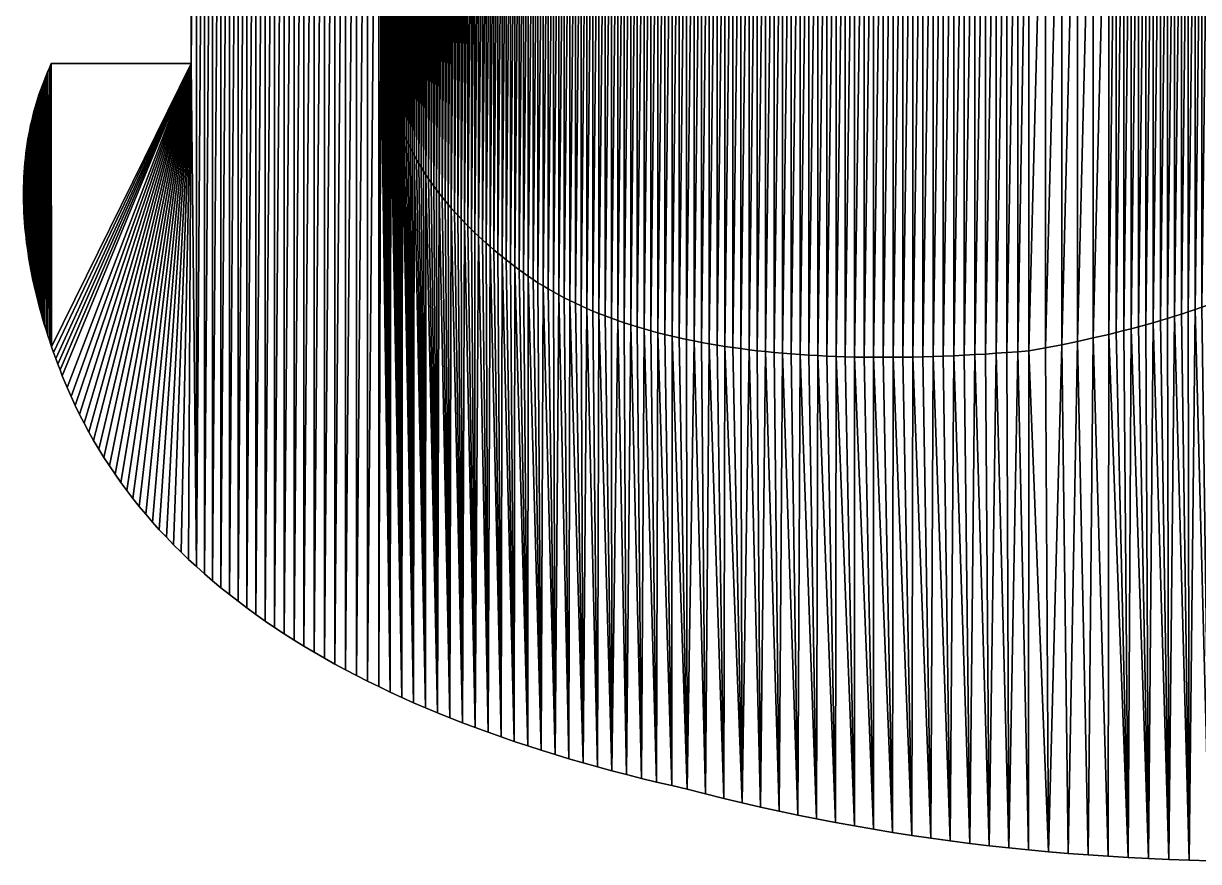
# Model space of a CAD drawing. Extents: x 10 to 917, y 10 to 841.
# Drawn here: x 9.7 to 108, y 10 to 80.1 of the extents above; entities that cross this region are included whole.
import ezdxf

# ---------------------------------------------------------------- set-up
doc = ezdxf.new("R2010")
doc.units = 0
doc.header["$MEASUREMENT"] = 0
doc.layers.get('0').update_dxf_attribs({"linetype": 'CONTINUOUS'})

msp = doc.modelspace()

# ---------------------------------------------------------------- linework, layer by layer
for p, q in [((23.729, 83.073), (23.729, 76.731)), ((39.577, 80.278), (39.574, 79.902)), ((39.574, 79.902), (39.577, 79.526)), ((39.577, 79.526), (39.585, 79.152)), ((39.585, 79.152), (39.6, 78.779)), ((39.6, 78.779), (39.62, 78.408)), ((39.62, 78.408), (39.647, 78.039)), ((39.647, 78.039), (39.679, 77.672)), ((39.679, 77.672), (39.716, 77.306)), ((12.025, 76.731), (11.864, 76.377)), ((23.729, 76.731), (12.025, 76.731)), ((39.716, 77.306), (39.76, 76.941)), ((39.76, 76.941), (39.81, 76.579)), ((11.56, 75.662), (11.416, 75.302)), ((11.709, 76.021), (11.56, 75.662)), ((11.864, 76.377), (11.709, 76.021)), ((39.81, 76.579), (39.865, 76.218)), ((39.865, 76.218), (39.926, 75.859)), ((39.926, 75.859), (39.993, 75.501)), ((11.279, 74.939), (11.147, 74.574)), ((11.416, 75.302), (11.279, 74.939)), ((39.993, 75.501), (40.066, 75.145)), ((40.066, 75.145), (40.145, 74.791)), ((40.145, 74.791), (40.229, 74.439)), ((10.9, 73.837), (10.785, 73.465)), ((11.02, 74.207), (10.9, 73.837)), ((11.147, 74.574), (11.02, 74.207)), ((40.229, 74.439), (40.319, 74.088)), ((40.319, 74.088), (40.416, 73.739)), ((40.416, 73.739), (40.517, 73.392)), ((10.573, 72.716), (10.476, 72.337)), ((10.676, 73.092), (10.573, 72.716)), ((10.785, 73.465), (10.676, 73.092)), ((40.517, 73.392), (40.625, 73.046)), ((40.625, 73.046), (40.739, 72.702)), ((10.384, 71.957), (10.298, 71.574)), ((10.476, 72.337), (10.384, 71.957)), ((40.739, 72.702), (40.858, 72.359)), ((40.858, 72.359), (40.983, 72.019)), ((40.983, 72.019), (41.115, 71.68)), ((10.144, 70.802), (10.075, 70.413)), ((10.218, 71.189), (10.144, 70.802)), ((10.298, 71.574), (10.218, 71.189)), ((41.115, 71.68), (41.251, 71.342)), ((41.251, 71.342), (41.394, 71.007)), ((41.394, 71.007), (41.543, 70.673)), ((10.012, 70.022), (9.955, 69.628)), ((10.075, 70.413), (10.012, 70.022)), ((41.543, 70.673), (41.697, 70.341)), ((41.697, 70.341), (41.857, 70.01)), ((41.857, 70.01), (42.023, 69.681)), ((9.858, 68.834), (9.818, 68.434)), ((9.904, 69.232), (9.858, 68.834)), ((9.955, 69.628), (9.904, 69.232)), ((42.023, 69.681), (42.195, 69.354)), ((42.195, 69.354), (42.373, 69.028)), ((42.373, 69.028), (42.556, 68.704)), ((9.784, 68.032), (9.756, 67.627)), ((9.818, 68.434), (9.784, 68.032)), ((42.556, 68.704), (42.746, 68.382)), ((42.746, 68.382), (42.941, 68.062)), ((42.941, 68.062), (43.142, 67.743)), ((9.716, 66.811), (9.705, 66.4)), ((9.733, 67.22), (9.716, 66.811)), ((9.756, 67.627), (9.733, 67.22)), ((43.142, 67.743), (43.349, 67.426)), ((43.349, 67.426), (43.561, 67.11)), ((43.561, 67.11), (43.78, 66.797)), ((9.705, 66.4), (9.7, 65.987)), ((9.7, 65.987), (9.7, 65.571)), ((43.78, 66.797), (44.004, 66.484)), ((44.004, 66.484), (44.234, 66.174)), ((44.234, 66.174), (44.47, 65.865)), ((44.47, 65.865), (44.712, 65.558)), ((9.7, 65.571), (9.707, 65.153)), ((9.707, 65.153), (9.719, 64.733)), ((44.712, 65.558), (44.959, 65.253)), ((44.959, 65.253), (45.213, 64.949)), ((45.213, 64.949), (45.472, 64.647)), ((9.719, 64.733), (9.736, 64.311)), ((9.736, 64.311), (9.76, 63.887)), ((9.76, 63.887), (9.789, 63.46)), ((45.472, 64.647), (45.737, 64.347)), ((45.737, 64.347), (46.008, 64.048)), ((46.008, 64.048), (46.285, 63.751)), ((9.789, 63.46), (9.824, 63.031)), ((9.824, 63.031), (9.865, 62.6)), ((46.285, 63.751), (46.567, 63.456)), ((46.567, 63.456), (46.856, 63.162)), ((46.856, 63.162), (47.15, 62.87)), ((9.865, 62.6), (9.912, 62.167)), ((9.912, 62.167), (9.964, 61.732)), ((47.15, 62.87), (47.45, 62.58)), ((47.45, 62.58), (47.756, 62.292)), ((47.756, 62.292), (48.067, 62.005)), ((48.067, 62.005), (48.385, 61.72)), ((9.964, 61.732), (10.022, 61.294)), ((10.022, 61.294), (10.086, 60.855)), ((48.385, 61.72), (48.708, 61.436)), ((48.708, 61.436), (49.037, 61.154)), ((49.037, 61.154), (49.372, 60.874)), ((10.086, 60.855), (10.155, 60.413)), ((10.155, 60.413), (10.231, 59.969)), ((10.231, 59.969), (10.312, 59.522)), ((49.372, 60.874), (49.713, 60.596)), ((49.713, 60.596), (50.06, 60.319)), ((50.06, 60.319), (50.412, 60.044)), ((50.412, 60.044), (50.77, 59.77)), ((10.312, 59.522), (10.399, 59.074)), ((10.399, 59.074), (10.491, 58.623)), ((50.77, 59.77), (51.135, 59.499)), ((51.135, 59.499), (51.504, 59.229)), ((51.504, 59.229), (51.901, 58.949)), ((10.491, 58.623), (10.59, 58.17)), ((10.59, 58.17), (10.694, 57.715)), ((51.901, 58.949), (52.306, 58.676)), ((52.306, 58.676), (52.719, 58.408)), ((52.719, 58.408), (53.14, 58.145)), ((53.14, 58.145), (53.57, 57.889)), ((10.694, 57.715), (10.804, 57.258)), ((10.804, 57.258), (10.919, 56.798)), ((53.57, 57.889), (54.009, 57.637)), ((54.009, 57.637), (54.455, 57.392)), ((54.455, 57.392), (54.91, 57.152)), ((54.91, 57.152), (55.374, 56.918)), ((10.919, 56.798), (11.041, 56.336)), ((11.041, 56.336), (11.168, 55.873)), ((55.374, 56.918), (55.846, 56.689)), ((55.846, 56.689), (56.326, 56.466)), ((56.326, 56.466), (56.815, 56.249)), ((56.815, 56.249), (57.312, 56.038)), ((57.312, 56.038), (57.817, 55.832)), ((107.098, 55.971), (107.668, 56.162)), ((107.668, 56.162), (108.232, 56.356)), ((11.168, 55.873), (11.301, 55.406)), ((11.301, 55.406), (11.439, 54.938)), ((57.817, 55.832), (58.331, 55.631)), ((58.331, 55.631), (58.853, 55.436)), ((58.853, 55.436), (59.384, 55.247)), ((59.384, 55.247), (59.922, 55.064)), ((59.922, 55.064), (60.47, 54.886)), ((103.554, 54.894), (104.16, 55.066)), ((104.16, 55.066), (104.759, 55.24)), ((104.759, 55.24), (105.352, 55.418)), ((105.352, 55.418), (105.94, 55.599)), ((105.94, 55.599), (106.522, 55.784)), ((106.522, 55.784), (107.098, 55.971)), ((11.439, 54.938), (11.584, 54.468)), ((11.584, 54.468), (11.734, 53.995)), ((60.47, 54.886), (61.025, 54.714)), ((61.025, 54.714), (61.59, 54.547)), ((61.59, 54.547), (62.162, 54.386)), ((62.162, 54.386), (62.743, 54.231)), ((62.743, 54.231), (63.332, 54.081)), ((63.332, 54.081), (63.93, 53.937)), ((99.154, 53.787), (100.441, 54.087)), ((100.441, 54.087), (101.075, 54.242)), ((101.075, 54.242), (101.704, 54.4)), ((101.704, 54.4), (102.326, 54.562)), ((102.326, 54.562), (102.943, 54.726)), ((102.943, 54.726), (103.554, 54.894)), ((11.734, 53.995), (11.89, 53.52)), ((11.89, 53.52), (12.052, 53.043)), ((63.93, 53.937), (64.536, 53.799)), ((64.536, 53.799), (65.15, 53.666)), ((65.15, 53.666), (65.773, 53.539)), ((65.773, 53.539), (66.404, 53.418)), ((66.404, 53.418), (67.043, 53.302)), ((67.043, 53.302), (67.691, 53.192)), ((67.691, 53.192), (68.348, 53.087)), ((68.348, 53.087), (69.012, 52.988)), ((95.155, 52.965), (96.511, 53.226)), ((96.511, 53.226), (97.844, 53.5)), ((97.844, 53.5), (99.154, 53.787)), ((12.052, 53.043), (12.219, 52.564)), ((12.219, 52.564), (12.392, 52.082)), ((12.392, 52.082), (12.571, 51.599)), ((69.012, 52.988), (69.685, 52.895)), ((69.685, 52.895), (70.367, 52.807)), ((70.367, 52.807), (71.057, 52.725)), ((71.057, 52.725), (71.755, 52.649)), ((71.755, 52.649), (72.461, 52.578)), ((72.461, 52.578), (73.176, 52.513)), ((73.176, 52.513), (73.9, 52.453)), ((73.9, 52.453), (74.631, 52.399)), ((74.631, 52.399), (75.371, 52.351)), ((75.371, 52.351), (76.12, 52.309)), ((76.12, 52.309), (76.877, 52.272)), ((76.877, 52.272), (77.642, 52.24)), ((77.642, 52.24), (78.416, 52.215)), ((78.416, 52.215), (79.198, 52.195)), ((79.198, 52.195), (79.988, 52.18)), ((79.988, 52.18), (80.787, 52.172)), ((80.787, 52.172), (81.594, 52.169)), ((81.594, 52.169), (82.41, 52.171)), ((82.41, 52.171), (83.234, 52.179)), ((83.234, 52.179), (84.066, 52.193)), ((84.066, 52.193), (84.907, 52.212)), ((84.907, 52.212), (85.756, 52.237)), ((85.756, 52.237), (86.613, 52.268)), ((86.613, 52.268), (87.479, 52.305)), ((87.479, 52.305), (88.353, 52.346)), ((88.353, 52.346), (89.236, 52.394)), ((89.236, 52.394), (90.127, 52.447)), ((90.127, 52.447), (91.026, 52.506)), ((91.026, 52.506), (91.934, 52.571)), ((91.934, 52.571), (92.85, 52.641)), ((92.85, 52.641), (93.775, 52.717)), ((93.775, 52.717), (95.155, 52.965)), ((12.571, 51.599), (12.756, 51.113)), ((12.756, 51.113), (12.947, 50.625)), ((12.947, 50.625), (13.345, 49.642)), ((13.345, 49.642), (13.677, 48.883)), ((13.677, 48.883), (14.025, 48.132)), ((14.025, 48.132), (14.388, 47.388)), ((14.388, 47.388), (14.765, 46.651)), ((14.765, 46.651), (15.158, 45.922)), ((15.158, 45.922), (15.567, 45.201)), ((15.567, 45.201), (15.99, 44.486)), ((15.99, 44.486), (16.429, 43.78)), ((16.429, 43.78), (16.882, 43.08)), ((16.882, 43.08), (17.351, 42.388)), ((17.351, 42.388), (17.835, 41.704)), ((17.835, 41.704), (18.334, 41.027)), ((18.334, 41.027), (18.849, 40.357)), ((18.849, 40.357), (19.378, 39.695)), ((19.378, 39.695), (19.923, 39.04)), ((19.923, 39.04), (20.483, 38.393)), ((20.483, 38.393), (21.058, 37.753)), ((21.058, 37.753), (21.648, 37.121)), ((21.648, 37.121), (22.253, 36.495)), ((22.253, 36.495), (22.874, 35.878)), ((22.874, 35.878), (23.509, 35.268)), ((23.509, 35.268), (24.16, 34.665)), ((24.16, 34.665), (24.826, 34.07)), ((24.826, 34.07), (25.507, 33.482)), ((25.507, 33.482), (26.204, 32.901)), ((26.204, 32.901), (26.915, 32.328)), ((26.915, 32.328), (27.642, 31.763)), ((27.642, 31.763), (28.384, 31.205)), ((28.384, 31.205), (29.141, 30.654)), ((29.141, 30.654), (29.913, 30.111)), ((29.913, 30.111), (30.7, 29.575)), ((30.7, 29.575), (31.503, 29.046)), ((31.503, 29.046), (32.32, 28.525)), ((32.32, 28.525), (33.153, 28.012)), ((33.153, 28.012), (34.001, 27.506)), ((34.001, 27.506), (34.864, 27.007)), ((34.864, 27.007), (35.743, 26.516)), ((35.743, 26.516), (36.636, 26.032)), ((36.636, 26.032), (37.545, 25.556)), ((37.545, 25.556), (38.469, 25.087)), ((38.469, 25.087), (39.408, 24.625)), ((39.408, 24.625), (40.362, 24.171)), ((40.362, 24.171), (41.331, 23.724)), ((41.331, 23.724), (42.315, 23.285)), ((42.315, 23.285), (43.315, 22.853)), ((43.315, 22.853), (44.33, 22.429)), ((44.33, 22.429), (45.36, 22.012)), ((45.36, 22.012), (46.405, 21.603)), ((46.405, 21.603), (47.465, 21.201)), ((47.465, 21.201), (48.541, 20.806)), ((48.541, 20.806), (49.631, 20.419)), ((49.631, 20.419), (50.737, 20.039)), ((50.737, 20.039), (51.858, 19.667)), ((51.858, 19.667), (52.994, 19.302)), ((52.994, 19.302), (54.146, 18.944)), ((54.146, 18.944), (55.312, 18.594)), ((55.312, 18.594), (56.494, 18.252)), ((56.494, 18.252), (57.69, 17.916)), ((57.69, 17.916), (58.902, 17.589)), ((58.902, 17.589), (60.13, 17.268)), ((60.13, 17.268), (61.372, 16.956)), ((61.372, 16.956), (62.629, 16.65)), ((62.629, 16.65), (63.902, 16.352)), ((63.902, 16.352), (65.19, 16.061)), ((65.19, 16.061), (66.716, 15.665)), ((66.716, 15.665), (68.249, 15.281)), ((68.249, 15.281), (69.789, 14.911)), ((69.789, 14.911), (71.336, 14.554)), ((71.336, 14.554), (72.89, 14.211)), ((72.89, 14.211), (74.452, 13.882)), ((74.452, 13.882), (76.02, 13.565)), ((76.02, 13.565), (77.595, 13.262)), ((77.595, 13.262), (79.178, 12.973)), ((79.178, 12.973), (80.768, 12.697)), ((80.768, 12.697), (82.365, 12.434)), ((82.365, 12.434), (83.968, 12.185)), ((83.968, 12.185), (85.579, 11.95)), ((85.579, 11.95), (87.197, 11.728)), ((87.197, 11.728), (88.823, 11.519)), ((88.823, 11.519), (90.455, 11.323)), ((90.455, 11.323), (92.094, 11.142)), ((92.094, 11.142), (93.741, 10.973)), ((93.741, 10.973), (95.394, 10.818)), ((95.394, 10.818), (97.055, 10.677)), ((97.055, 10.677), (98.722, 10.549)), ((98.722, 10.549), (100.397, 10.434)), ((100.397, 10.434), (102.079, 10.333)), ((102.079, 10.333), (103.768, 10.245)), ((103.768, 10.245), (105.464, 10.171)), ((105.464, 10.171), (107.167, 10.11)), ((107.167, 10.11), (108.877, 10.062))]:
    msp.add_line(p, q)

# ---------------------------------------------------------------- meshes
mesh = msp.add_polyface()
corners = [(23.729, 83.073), (24.16, 125.14), (23.729, 76.731), (24.16, 34.665), (24.826, 125.735), (24.826, 34.07), (25.507, 126.323), (25.507, 33.482), (26.204, 126.903), (26.204, 32.901), (26.915, 127.476), (26.915, 32.328), (27.642, 128.042), (27.642, 31.763), (28.384, 128.6), (28.384, 31.205), (29.141, 129.151), (29.141, 30.654), (29.913, 129.694), (29.913, 30.111), (30.7, 130.23), (30.7, 29.575), (31.503, 130.758), (31.503, 29.046), (32.32, 131.279), (32.32, 28.525), (33.153, 131.793), (33.153, 28.012), (34.001, 132.299), (34.001, 27.506), (34.864, 132.797), (34.864, 27.007), (35.743, 133.289), (35.743, 26.516), (36.636, 133.772), (36.636, 26.032), (37.545, 134.249), (37.545, 25.556), (38.469, 134.718), (38.469, 25.087), (39.408, 135.179), (39.574, 79.902), (39.577, 80.278), (40.362, 135.633), (39.585, 80.653), (39.6, 81.025), (39.62, 81.396), (39.647, 81.765), (39.679, 82.133), (39.716, 82.499), (39.76, 82.863), (39.81, 83.226), (39.865, 83.586), (39.926, 83.946), (39.993, 84.303), (40.066, 84.659), (40.145, 85.013), (40.229, 85.366), (40.319, 85.716), (40.416, 86.065), (41.331, 136.08), (40.517, 86.413), (40.625, 86.759), (40.739, 87.103), (40.858, 87.445), (40.983, 87.786)]
mesh.append_faces([[corners[k] for k in face] for face in [(0, 1, 2), (41, 40, 42), (42, 43, 44), (44, 43, 45), (45, 43, 46), (46, 43, 47), (47, 43, 48), (48, 43, 49), (49, 43, 50), (50, 43, 51), (51, 43, 52), (52, 43, 53), (53, 43, 54), (54, 43, 55), (55, 43, 56), (56, 43, 57), (57, 43, 58), (58, 43, 59), (59, 60, 61), (61, 60, 62), (62, 60, 63), (63, 60, 64), (64, 60, 65)]], dxfattribs={"vtx0": -1, "vtx1": -1})
mesh.append_faces([[corners[k] for k in face] for face in [(3, 1, 4), (5, 4, 6), (7, 6, 8), (9, 8, 10), (11, 10, 12), (13, 12, 14), (15, 14, 16), (17, 16, 18), (19, 18, 20), (21, 20, 22), (23, 22, 24), (25, 24, 26), (27, 26, 28), (29, 28, 30), (31, 30, 32), (33, 32, 34), (35, 34, 36), (37, 36, 38), (39, 38, 40)]], dxfattribs={"vtx0": -1, "vtx2": -1})
mesh = msp.add_polyface()
corners = [(11.041, 56.336), (11.02, 74.207), (11.147, 74.574), (11.168, 55.873), (11.279, 74.939), (11.301, 55.406), (11.416, 75.302), (11.439, 54.938), (11.56, 75.662), (11.584, 54.468), (11.709, 76.021), (11.734, 53.995), (11.864, 76.377), (11.89, 53.52), (12.025, 76.731), (12.052, 53.043), (23.729, 76.731), (12.219, 52.564), (12.392, 52.082), (24.16, 34.665), (24.16, 125.14), (24.826, 125.735), (24.826, 34.07), (25.507, 126.323), (25.507, 33.482), (26.204, 126.903), (26.204, 32.901), (26.915, 127.476), (26.915, 32.328), (27.642, 128.042), (27.642, 31.763), (28.384, 128.6), (28.384, 31.205), (29.141, 129.151), (29.141, 30.654), (29.913, 129.694), (29.913, 30.111), (30.7, 130.23), (30.7, 29.575), (31.503, 130.758), (31.503, 29.046), (32.32, 131.279), (32.32, 28.525), (33.153, 131.793), (33.153, 28.012), (34.001, 132.299), (34.001, 27.506), (34.864, 132.797), (34.864, 27.007), (35.743, 133.289), (35.743, 26.516), (36.636, 133.772), (36.636, 26.032), (37.545, 134.249), (37.545, 25.556), (38.469, 134.718), (38.469, 25.087), (39.408, 135.179), (39.408, 24.625), (39.574, 79.902), (39.577, 79.526), (40.362, 24.171), (39.585, 79.152), (39.6, 78.779), (39.62, 78.408)]
mesh.append_faces([[corners[k] for k in face] for face in [(0, 2, 3), (3, 4, 5), (5, 6, 7), (7, 8, 9), (9, 10, 11), (11, 12, 13), (13, 14, 15), (15, 16, 17), (17, 16, 18), (19, 21, 22), (22, 23, 24), (24, 25, 26), (26, 27, 28), (28, 29, 30), (30, 31, 32), (32, 33, 34), (34, 35, 36), (36, 37, 38), (38, 39, 40), (40, 41, 42), (42, 43, 44), (44, 45, 46), (46, 47, 48), (48, 49, 50), (50, 51, 52), (52, 53, 54), (54, 55, 56), (56, 57, 58), (60, 58, 59)]], dxfattribs={"vtx0": -1, "vtx1": -1})
mesh.append_faces([[corners[k] for k in face] for face in [(19, 16, 20), (58, 57, 59)]], dxfattribs={"vtx0": -1, "vtx1": -1, "vtx2": -1})
mesh.append_faces([[corners[k] for k in face] for face in [(0, 1, 2), (3, 2, 4), (5, 4, 6), (7, 6, 8), (9, 8, 10), (11, 10, 12), (13, 12, 14), (15, 14, 16), (61, 60, 62), (61, 62, 63), (61, 63, 64)]], dxfattribs={"vtx0": -1, "vtx2": -1})
mesh = msp.add_polyface()
corners = [(58.853, 55.436), (59.384, 104.557), (59.384, 55.247), (59.922, 104.741), (59.922, 55.064), (60.47, 104.919), (60.47, 54.886), (61.025, 105.091), (61.025, 54.714), (61.59, 105.257), (61.59, 54.547), (62.162, 105.418), (62.162, 54.386), (62.743, 105.574), (62.743, 54.231), (63.332, 105.723), (63.332, 54.081), (63.93, 105.867), (63.93, 53.937), (64.536, 106.006), (64.536, 53.799), (65.15, 106.138), (65.15, 53.666), (65.773, 106.266), (65.773, 53.539), (66.404, 106.387), (66.404, 53.418), (67.043, 106.503), (67.043, 53.302), (67.691, 106.613), (67.691, 53.192), (68.348, 106.718), (68.348, 53.087), (69.012, 106.817), (69.012, 52.988), (69.685, 106.91), (69.685, 52.895), (70.367, 106.998), (70.367, 52.807), (71.057, 107.08), (71.057, 52.725), (71.755, 107.156), (71.755, 52.649), (72.461, 107.227), (72.461, 52.578), (73.176, 107.292), (73.176, 52.513), (73.9, 107.351), (73.9, 52.453), (74.631, 107.405), (74.631, 52.399), (75.371, 107.453), (75.371, 52.351), (76.12, 107.496), (76.12, 52.309), (76.877, 107.533)]
mesh.append_faces([[corners[k] for k in face] for face in [(0, 1, 2), (2, 3, 4), (4, 5, 6), (6, 7, 8), (8, 9, 10), (10, 11, 12), (12, 13, 14), (14, 15, 16), (16, 17, 18), (18, 19, 20), (20, 21, 22), (22, 23, 24), (24, 25, 26), (26, 27, 28), (28, 29, 30), (30, 31, 32), (32, 33, 34), (34, 35, 36), (36, 37, 38), (38, 39, 40), (40, 41, 42), (42, 43, 44), (44, 45, 46), (46, 47, 48), (48, 49, 50), (50, 51, 52), (52, 53, 54)]], dxfattribs={"vtx0": -1, "vtx1": -1})
mesh.append_faces([[corners[k] for k in face] for face in [(2, 1, 3), (4, 3, 5), (6, 5, 7), (8, 7, 9), (10, 9, 11), (12, 11, 13), (14, 13, 15), (16, 15, 17), (18, 17, 19), (20, 19, 21), (22, 21, 23), (24, 23, 25), (26, 25, 27), (28, 27, 29), (30, 29, 31), (32, 31, 33), (34, 33, 35), (36, 35, 37), (38, 37, 39), (40, 39, 41), (42, 41, 43), (44, 43, 45), (46, 45, 47), (48, 47, 49), (50, 49, 51), (52, 51, 53), (54, 53, 55)]], dxfattribs={"vtx0": -1, "vtx2": -1})
mesh = msp.add_polyface()
corners = [(76.12, 52.309), (76.877, 107.533), (76.877, 52.272), (77.642, 107.564), (77.642, 52.24), (78.416, 107.59), (78.416, 52.215), (79.198, 107.61), (79.198, 52.195), (79.988, 107.624), (79.988, 52.18), (80.787, 107.633), (80.787, 52.172), (81.594, 107.636), (81.594, 52.169), (82.41, 107.634), (82.41, 52.171), (83.234, 107.625), (83.234, 52.179), (84.066, 107.612), (84.066, 52.193), (84.907, 107.592), (84.907, 52.212), (85.756, 107.567), (85.756, 52.237), (86.613, 107.536), (86.613, 52.268), (87.479, 107.5), (87.479, 52.305), (88.353, 107.458), (88.353, 52.346), (89.236, 107.41), (89.236, 52.394), (90.127, 107.357), (90.127, 52.447), (91.026, 107.298), (91.026, 52.506), (91.934, 107.234), (91.934, 52.571), (92.85, 107.164), (92.85, 52.641), (93.775, 107.088), (93.775, 52.717), (95.155, 106.84), (95.155, 52.965), (96.511, 106.579), (96.511, 53.226), (97.844, 106.305), (97.844, 53.5), (99.154, 106.018), (99.154, 53.787), (100.441, 105.718), (100.441, 54.087), (101.075, 105.563), (101.075, 54.242)]
mesh.append_faces([[corners[k] for k in face] for face in [(0, 1, 2), (2, 3, 4), (4, 5, 6), (6, 7, 8), (8, 9, 10), (10, 11, 12), (12, 13, 14), (14, 15, 16), (16, 17, 18), (18, 19, 20), (20, 21, 22), (22, 23, 24), (24, 25, 26), (26, 27, 28), (28, 29, 30), (30, 31, 32), (32, 33, 34), (34, 35, 36), (36, 37, 38), (38, 39, 40), (40, 41, 42), (42, 43, 44), (44, 45, 46), (46, 47, 48), (48, 49, 50), (50, 51, 52), (52, 53, 54)]], dxfattribs={"vtx0": -1, "vtx1": -1})
mesh.append_faces([[corners[k] for k in face] for face in [(2, 1, 3), (4, 3, 5), (6, 5, 7), (8, 7, 9), (10, 9, 11), (12, 11, 13), (14, 13, 15), (16, 15, 17), (18, 17, 19), (20, 19, 21), (22, 21, 23), (24, 23, 25), (26, 25, 27), (28, 27, 29), (30, 29, 31), (32, 31, 33), (34, 33, 35), (36, 35, 37), (38, 37, 39), (40, 39, 41), (42, 41, 43), (44, 43, 45), (46, 45, 47), (48, 47, 49), (50, 49, 51), (52, 51, 53)]], dxfattribs={"vtx0": -1, "vtx2": -1})
mesh = msp.add_polyface()
corners = [(101.075, 54.242), (101.075, 105.563), (101.704, 105.404), (101.704, 54.4), (102.326, 105.243), (102.326, 54.562), (102.943, 105.078), (102.943, 54.726), (103.554, 104.91), (103.554, 54.894), (104.16, 104.739), (104.16, 55.066), (104.759, 104.564), (104.759, 55.24), (105.352, 104.386), (105.352, 55.418), (105.94, 104.205), (105.94, 55.599), (106.522, 104.021), (106.522, 55.784), (107.098, 103.833), (107.098, 55.971), (107.668, 103.642), (107.668, 56.162), (108.232, 103.448), (108.232, 56.356), (108.791, 103.251), (108.791, 56.554), (109.343, 103.05), (109.343, 56.754), (109.89, 102.846), (109.89, 56.958), (110.431, 102.639), (110.431, 57.166), (110.966, 102.429), (110.966, 57.376), (111.495, 102.215), (111.495, 57.59), (112.019, 101.998), (112.019, 57.807), (112.536, 101.777), (112.536, 58.027), (113.048, 101.554), (113.048, 58.251), (113.554, 101.327), (113.554, 58.477), (114.054, 101.097), (114.054, 58.708), (114.548, 100.864), (114.548, 58.941), (115.036, 100.627), (115.036, 59.177), (115.518, 100.387), (115.518, 59.417), (115.995, 100.144), (115.995, 59.661)]
mesh.append_faces([[corners[k] for k in face] for face in [(0, 2, 3), (3, 4, 5), (5, 6, 7), (7, 8, 9), (9, 10, 11), (11, 12, 13), (13, 14, 15), (15, 16, 17), (17, 18, 19), (19, 20, 21), (21, 22, 23), (23, 24, 25), (25, 26, 27), (27, 28, 29), (29, 30, 31), (31, 32, 33), (33, 34, 35), (35, 36, 37), (37, 38, 39), (39, 40, 41), (41, 42, 43), (43, 44, 45), (45, 46, 47), (47, 48, 49), (49, 50, 51), (51, 52, 53), (53, 54, 55)]], dxfattribs={"vtx0": -1, "vtx1": -1})
mesh.append_faces([[corners[k] for k in face] for face in [(0, 1, 2), (3, 2, 4), (5, 4, 6), (7, 6, 8), (9, 8, 10), (11, 10, 12), (13, 12, 14), (15, 14, 16), (17, 16, 18), (19, 18, 20), (21, 20, 22), (23, 22, 24), (25, 24, 26), (27, 26, 28), (29, 28, 30), (31, 30, 32), (33, 32, 34), (35, 34, 36), (37, 36, 38), (39, 38, 40), (41, 40, 42), (43, 42, 44), (45, 44, 46), (47, 46, 48), (49, 48, 50), (51, 50, 52), (53, 52, 54)]], dxfattribs={"vtx0": -1, "vtx2": -1})
mesh = msp.add_polyface()
corners = [(48.067, 62.005), (48.067, 97.8), (48.385, 98.085), (48.385, 61.72), (48.708, 98.368), (48.708, 61.436), (49.037, 98.65), (49.037, 61.154), (49.372, 98.93), (49.372, 60.874), (49.713, 99.209), (49.713, 60.596), (50.06, 99.486), (50.06, 60.319), (50.412, 99.761), (50.412, 60.044), (50.77, 100.034), (50.77, 59.77), (51.135, 100.306), (51.135, 59.499), (51.504, 100.576), (51.504, 59.229), (51.901, 100.855), (51.901, 58.949), (52.306, 101.129), (52.306, 58.676), (52.719, 101.397), (52.719, 58.408), (53.14, 101.659), (53.14, 58.145), (53.57, 101.916), (53.57, 57.889), (54.009, 102.167), (54.009, 57.637), (54.455, 102.413), (54.455, 57.392), (54.91, 102.653), (54.91, 57.152), (55.374, 102.887), (55.374, 56.918), (55.846, 103.115), (55.846, 56.689), (56.326, 103.338), (56.326, 56.466), (56.815, 103.556), (56.815, 56.249), (57.312, 103.767), (57.312, 56.038), (57.817, 103.973), (57.817, 55.832), (58.331, 104.174), (58.331, 55.631), (58.853, 104.368), (58.853, 55.436), (59.384, 104.557)]
mesh.append_faces([[corners[k] for k in face] for face in [(0, 2, 3), (3, 4, 5), (5, 6, 7), (7, 8, 9), (9, 10, 11), (11, 12, 13), (13, 14, 15), (15, 16, 17), (17, 18, 19), (19, 20, 21), (21, 22, 23), (23, 24, 25), (25, 26, 27), (27, 28, 29), (29, 30, 31), (31, 32, 33), (33, 34, 35), (35, 36, 37), (37, 38, 39), (39, 40, 41), (41, 42, 43), (43, 44, 45), (45, 46, 47), (47, 48, 49), (49, 50, 51), (51, 52, 53)]], dxfattribs={"vtx0": -1, "vtx1": -1})
mesh.append_faces([[corners[k] for k in face] for face in [(0, 1, 2), (3, 2, 4), (5, 4, 6), (7, 6, 8), (9, 8, 10), (11, 10, 12), (13, 12, 14), (15, 14, 16), (17, 16, 18), (19, 18, 20), (21, 20, 22), (23, 22, 24), (25, 24, 26), (27, 26, 28), (29, 28, 30), (31, 30, 32), (33, 32, 34), (35, 34, 36), (37, 36, 38), (39, 38, 40), (41, 40, 42), (43, 42, 44), (45, 44, 46), (47, 46, 48), (49, 48, 50), (51, 50, 52), (53, 52, 54)]], dxfattribs={"vtx0": -1, "vtx2": -1})
mesh = msp.add_polyface()
corners = [(39.577, 80.278), (39.577, 79.526), (39.574, 79.902), (39.585, 80.653), (39.585, 79.152), (39.6, 81.025), (39.6, 78.779), (39.62, 81.396), (39.62, 78.408), (39.647, 81.765), (39.647, 78.039), (39.679, 82.133), (39.679, 77.672), (39.716, 82.499), (39.716, 77.306), (39.76, 82.863), (39.76, 76.941), (39.81, 83.226), (39.81, 76.579), (39.865, 83.586), (39.865, 76.218), (39.926, 83.946), (39.926, 75.859), (39.993, 84.303), (39.993, 75.501), (40.066, 84.659), (40.066, 75.145), (40.145, 85.013), (40.145, 74.791), (40.229, 85.366), (40.229, 74.439), (40.319, 85.716), (40.319, 74.088), (40.416, 86.065), (40.416, 73.739), (40.517, 86.413), (40.517, 73.392), (40.625, 86.759), (40.625, 73.046), (40.739, 87.103), (40.739, 72.702), (40.858, 87.445), (40.858, 72.359), (40.983, 87.786), (40.983, 72.019), (41.115, 88.125), (41.115, 71.68), (41.251, 88.462), (41.251, 71.342), (41.394, 88.798), (41.394, 71.007), (41.543, 89.132), (41.543, 70.673), (41.697, 89.464), (41.697, 70.341), (41.857, 89.794), (41.857, 70.01), (42.023, 90.123), (42.023, 69.681), (42.195, 90.451), (42.195, 69.354), (42.373, 90.776), (42.373, 69.028), (42.556, 91.1), (42.556, 68.704), (42.746, 91.422), (42.746, 68.382), (42.941, 91.743), (42.941, 68.062), (43.142, 92.062), (43.142, 67.743), (43.349, 92.379), (43.349, 67.426), (43.561, 92.694), (43.561, 67.11), (43.78, 93.008), (43.78, 66.797), (44.004, 93.32), (44.004, 66.484), (44.234, 93.63), (44.234, 66.174), (44.47, 93.939), (44.47, 65.865), (44.712, 94.246), (44.712, 65.558), (44.959, 94.552), (44.959, 65.253), (45.213, 94.855), (45.213, 64.949), (45.472, 95.157), (45.472, 64.647), (45.737, 95.458), (45.737, 64.347), (46.008, 95.756), (46.008, 64.048), (46.285, 96.053), (46.285, 63.751), (46.567, 96.349), (46.567, 63.456), (46.856, 96.642), (46.856, 63.162), (47.15, 96.934), (47.15, 62.87), (47.45, 97.224), (47.45, 62.58), (47.756, 97.513), (47.756, 62.292), (48.067, 97.8)]
mesh.append_faces([[corners[k] for k in face] for face in [(0, 1, 2)]], dxfattribs={"vtx0": -1})
mesh.append_faces([[corners[k] for k in face] for face in [(1, 0, 3), (4, 3, 5), (6, 5, 7), (8, 7, 9), (10, 9, 11), (12, 11, 13), (14, 13, 15), (16, 15, 17), (18, 17, 19), (20, 19, 21), (22, 21, 23), (24, 23, 25), (26, 25, 27), (28, 27, 29), (30, 29, 31), (32, 31, 33), (34, 33, 35), (36, 35, 37), (38, 37, 39), (40, 39, 41), (42, 41, 43), (44, 43, 45), (46, 45, 47), (48, 47, 49), (50, 49, 51), (52, 51, 53), (54, 53, 55), (56, 55, 57), (58, 57, 59), (60, 59, 61), (62, 61, 63), (64, 63, 65), (66, 65, 67), (68, 67, 69), (70, 69, 71), (72, 71, 73), (74, 73, 75), (76, 75, 77), (78, 77, 79), (80, 79, 81), (82, 81, 83), (84, 83, 85), (86, 85, 87), (88, 87, 89), (90, 89, 91), (92, 91, 93), (94, 93, 95), (96, 95, 97), (98, 97, 99), (100, 99, 101), (102, 101, 103), (104, 103, 105), (106, 105, 107)]], dxfattribs={"vtx0": -1, "vtx2": -1})
mesh = msp.add_polyface()
corners = [(39.577, 79.526), (39.585, 80.653), (39.585, 79.152), (39.6, 81.025), (39.6, 78.779), (39.62, 81.396), (39.62, 78.408), (39.647, 81.765), (39.647, 78.039), (39.679, 82.133), (39.679, 77.672), (39.716, 82.499), (39.716, 77.306), (39.76, 82.863), (39.76, 76.941), (39.81, 83.226), (39.81, 76.579), (39.865, 83.586), (39.865, 76.218), (39.926, 83.946), (39.926, 75.859), (39.993, 84.303), (39.993, 75.501), (40.066, 84.659), (40.066, 75.145), (40.145, 85.013), (40.145, 74.791), (40.229, 85.366), (40.229, 74.439), (40.319, 85.716), (40.319, 74.088), (40.416, 86.065), (40.416, 73.739), (40.517, 86.413), (40.517, 73.392), (40.625, 86.759), (40.625, 73.046), (40.739, 87.103), (40.739, 72.702), (40.858, 87.445), (40.858, 72.359), (40.983, 87.786), (40.983, 72.019), (41.115, 88.125), (41.115, 71.68), (41.251, 88.462), (41.251, 71.342), (41.394, 88.798), (41.394, 71.007), (41.543, 89.132), (41.543, 70.673), (41.697, 89.464), (41.697, 70.341), (41.857, 89.794), (41.857, 70.01), (42.023, 90.123), (42.023, 69.681), (42.195, 90.451), (42.195, 69.354), (42.373, 90.776), (42.373, 69.028), (42.556, 91.1), (42.556, 68.704), (42.746, 91.422), (42.746, 68.382), (42.941, 91.743), (42.941, 68.062), (43.142, 92.062), (43.142, 67.743), (43.349, 92.379), (43.349, 67.426), (43.561, 92.694), (43.561, 67.11), (43.78, 93.008), (43.78, 66.797), (44.004, 93.32), (44.004, 66.484), (44.234, 93.63), (44.234, 66.174), (44.47, 93.939), (44.47, 65.865), (44.712, 94.246), (44.712, 65.558), (44.959, 94.552), (44.959, 65.253), (45.213, 94.855), (45.213, 64.949), (45.472, 95.157), (45.472, 64.647), (45.737, 95.458), (45.737, 64.347), (46.008, 95.756), (46.008, 64.048), (46.285, 96.053), (46.285, 63.751), (46.567, 96.349), (46.567, 63.456), (46.856, 96.642), (46.856, 63.162), (47.15, 96.934), (47.15, 62.87), (47.45, 97.224), (47.45, 62.58), (47.756, 97.513), (47.756, 62.292), (48.067, 97.8), (48.067, 62.005)]
mesh.append_faces([[corners[k] for k in face] for face in [(0, 1, 2), (2, 3, 4), (4, 5, 6), (6, 7, 8), (8, 9, 10), (10, 11, 12), (12, 13, 14), (14, 15, 16), (16, 17, 18), (18, 19, 20), (20, 21, 22), (22, 23, 24), (24, 25, 26), (26, 27, 28), (28, 29, 30), (30, 31, 32), (32, 33, 34), (34, 35, 36), (36, 37, 38), (38, 39, 40), (40, 41, 42), (42, 43, 44), (44, 45, 46), (46, 47, 48), (48, 49, 50), (50, 51, 52), (52, 53, 54), (54, 55, 56), (56, 57, 58), (58, 59, 60), (60, 61, 62), (62, 63, 64), (64, 65, 66), (66, 67, 68), (68, 69, 70), (70, 71, 72), (72, 73, 74), (74, 75, 76), (76, 77, 78), (78, 79, 80), (80, 81, 82), (82, 83, 84), (84, 85, 86), (86, 87, 88), (88, 89, 90), (90, 91, 92), (92, 93, 94), (94, 95, 96), (96, 97, 98), (98, 99, 100), (100, 101, 102), (102, 103, 104), (104, 105, 106)]], dxfattribs={"vtx0": -1, "vtx1": -1})
mesh = msp.add_polyface()
corners = [(12.392, 52.082), (23.729, 76.731), (12.571, 51.599), (12.756, 51.113), (12.947, 50.625), (13.345, 49.642), (13.677, 48.883), (14.025, 48.132), (14.388, 47.388), (14.765, 46.651), (15.158, 45.922), (15.567, 45.201), (15.99, 44.486), (16.429, 43.78), (16.882, 43.08), (17.351, 42.388), (17.835, 41.704), (18.334, 41.027), (18.849, 40.357), (19.378, 39.695), (19.923, 39.04), (20.483, 38.393), (21.058, 37.753), (21.648, 37.121), (22.253, 36.495), (22.874, 35.878), (23.509, 35.268), (24.16, 34.665), (39.408, 24.625), (39.577, 79.526), (40.362, 24.171), (39.62, 78.408), (39.647, 78.039), (39.679, 77.672), (39.716, 77.306), (39.76, 76.941), (39.81, 76.579), (39.865, 76.218), (39.926, 75.859), (39.993, 75.501), (40.066, 75.145), (40.145, 74.791), (40.229, 74.439), (40.319, 74.088), (40.416, 73.739), (41.331, 23.724)]
mesh.append_faces([[corners[k] for k in face] for face in [(0, 1, 2), (2, 1, 3), (3, 1, 4), (4, 1, 5), (5, 1, 6), (6, 1, 7), (7, 1, 8), (8, 1, 9), (9, 1, 10), (10, 1, 11), (11, 1, 12), (12, 1, 13), (13, 1, 14), (14, 1, 15), (15, 1, 16), (16, 1, 17), (17, 1, 18), (18, 1, 19), (19, 1, 20), (20, 1, 21), (21, 1, 22), (22, 1, 23), (23, 1, 24), (24, 1, 25), (25, 1, 26), (26, 1, 27), (28, 29, 30), (30, 44, 45)]], dxfattribs={"vtx0": -1, "vtx1": -1})
mesh.append_faces([[corners[k] for k in face] for face in [(30, 31, 32), (30, 32, 33), (30, 33, 34), (30, 34, 35), (30, 35, 36), (30, 36, 37), (30, 37, 38), (30, 38, 39), (30, 39, 40), (30, 40, 41), (30, 41, 42), (30, 42, 43), (30, 43, 44)]], dxfattribs={"vtx0": -1, "vtx2": -1})
mesh = msp.add_polyface()
corners = [(9.705, 66.4), (9.7, 65.571), (9.7, 65.987), (9.707, 65.153), (9.716, 66.811), (9.719, 64.733), (9.733, 67.22), (9.736, 64.311), (9.756, 67.627), (9.76, 63.887), (9.784, 68.032), (9.789, 63.46), (9.818, 68.434), (9.824, 63.031), (9.858, 68.834), (9.865, 62.6), (9.904, 69.232), (9.912, 62.167), (9.955, 69.628), (9.964, 61.732), (10.012, 70.022), (10.022, 61.294), (10.075, 70.413), (10.086, 60.855), (10.144, 70.802), (10.155, 60.413), (10.218, 71.189), (10.231, 59.969), (10.298, 71.574), (10.312, 59.522), (10.384, 71.957), (10.399, 59.074), (10.476, 72.337), (10.491, 58.623), (10.573, 72.716), (10.59, 58.17), (10.676, 73.092), (10.694, 57.715), (10.785, 73.465), (10.804, 57.258), (10.9, 73.837), (10.919, 56.798), (11.02, 74.207), (11.041, 56.336)]
mesh.append_faces([[corners[k] for k in face] for face in [(0, 1, 2)]], dxfattribs={"vtx0": -1})
mesh.append_faces([[corners[k] for k in face] for face in [(1, 0, 3), (3, 4, 5), (5, 6, 7), (7, 8, 9), (9, 10, 11), (11, 12, 13), (13, 14, 15), (15, 16, 17), (17, 18, 19), (19, 20, 21), (21, 22, 23), (23, 24, 25), (25, 26, 27), (27, 28, 29), (29, 30, 31), (31, 32, 33), (33, 34, 35), (35, 36, 37), (37, 38, 39), (39, 40, 41), (41, 42, 43)]], dxfattribs={"vtx0": -1, "vtx1": -1})
mesh.append_faces([[corners[k] for k in face] for face in [(3, 0, 4), (5, 4, 6), (7, 6, 8), (9, 8, 10), (11, 10, 12), (13, 12, 14), (15, 14, 16), (17, 16, 18), (19, 18, 20), (21, 20, 22), (23, 22, 24), (25, 24, 26), (27, 26, 28), (29, 28, 30), (31, 30, 32), (33, 32, 34), (35, 34, 36), (37, 36, 38), (39, 38, 40), (41, 40, 42)]], dxfattribs={"vtx0": -1, "vtx2": -1})
mesh = msp.add_polyface()
corners = [(41.331, 23.724), (40.416, 73.739), (40.517, 73.392), (40.625, 73.046), (40.739, 72.702), (40.858, 72.359), (40.983, 72.019), (41.115, 71.68), (41.251, 71.342), (41.394, 71.007), (42.315, 23.285), (41.543, 70.673), (41.697, 70.341), (41.857, 70.01), (42.023, 69.681), (42.195, 69.354), (42.373, 69.028), (43.315, 22.853), (42.556, 68.704), (42.746, 68.382), (42.941, 68.062), (43.142, 67.743), (43.349, 67.426), (44.33, 22.429), (43.561, 67.11), (43.78, 66.797), (44.004, 66.484), (44.234, 66.174), (44.47, 65.865), (45.36, 22.012), (44.712, 65.558), (44.959, 65.253), (45.213, 64.949), (45.472, 64.647), (46.405, 21.603), (45.737, 64.347), (46.008, 64.048), (46.285, 63.751), (46.567, 63.456), (47.465, 21.201), (46.856, 63.162), (47.15, 62.87), (47.45, 62.58), (47.756, 62.292)]
mesh.append_faces([[corners[k] for k in face] for face in [(0, 9, 10), (10, 16, 17), (17, 22, 23), (23, 28, 29), (29, 33, 34), (34, 38, 39)]], dxfattribs={"vtx0": -1, "vtx1": -1})
mesh.append_faces([[corners[k] for k in face] for face in [(0, 1, 2), (0, 2, 3), (0, 3, 4), (0, 4, 5), (0, 5, 6), (0, 6, 7), (0, 7, 8), (0, 8, 9), (10, 9, 11), (10, 11, 12), (10, 12, 13), (10, 13, 14), (10, 14, 15), (10, 15, 16), (17, 16, 18), (17, 18, 19), (17, 19, 20), (17, 20, 21), (17, 21, 22), (23, 22, 24), (23, 24, 25), (23, 25, 26), (23, 26, 27), (23, 27, 28), (29, 28, 30), (29, 30, 31), (29, 31, 32), (29, 32, 33), (34, 33, 35), (34, 35, 36), (34, 36, 37), (34, 37, 38), (39, 38, 40), (39, 40, 41), (39, 41, 42), (39, 42, 43)]], dxfattribs={"vtx0": -1, "vtx2": -1})
mesh = msp.add_polyface()
corners = [(47.465, 21.201), (47.756, 62.292), (48.541, 20.806), (48.067, 62.005), (48.385, 61.72), (48.708, 61.436), (49.631, 20.419), (49.037, 61.154), (49.372, 60.874), (49.713, 60.596), (50.737, 20.039), (50.06, 60.319), (50.412, 60.044), (50.77, 59.77), (51.858, 19.667), (51.135, 59.499), (51.504, 59.229), (51.901, 58.949), (52.994, 19.302), (52.306, 58.676), (52.719, 58.408), (53.14, 58.145), (54.146, 18.944), (53.57, 57.889), (54.009, 57.637), (54.455, 57.392), (55.312, 18.594), (54.91, 57.152), (55.374, 56.918), (56.494, 18.252), (55.846, 56.689), (56.326, 56.466), (56.815, 56.249), (57.69, 17.916), (57.312, 56.038), (57.817, 55.832), (58.902, 17.589), (58.331, 55.631), (58.853, 55.436), (59.384, 55.247), (60.13, 17.268), (59.922, 55.064), (60.47, 54.886)]
mesh.append_faces([[corners[k] for k in face] for face in [(0, 1, 2), (2, 5, 6), (6, 9, 10), (10, 13, 14), (14, 17, 18), (18, 21, 22), (22, 25, 26), (26, 28, 29), (29, 32, 33), (33, 35, 36), (36, 39, 40)]], dxfattribs={"vtx0": -1, "vtx1": -1})
mesh.append_faces([[corners[k] for k in face] for face in [(2, 1, 3), (2, 3, 4), (2, 4, 5), (6, 5, 7), (6, 7, 8), (6, 8, 9), (10, 9, 11), (10, 11, 12), (10, 12, 13), (14, 13, 15), (14, 15, 16), (14, 16, 17), (18, 17, 19), (18, 19, 20), (18, 20, 21), (22, 21, 23), (22, 23, 24), (22, 24, 25), (26, 25, 27), (26, 27, 28), (29, 28, 30), (29, 30, 31), (29, 31, 32), (33, 32, 34), (33, 34, 35), (36, 35, 37), (36, 37, 38), (36, 38, 39), (40, 39, 41), (40, 41, 42)]], dxfattribs={"vtx0": -1, "vtx2": -1})
mesh = msp.add_polyface()
corners = [(103.768, 10.245), (104.16, 55.066), (105.464, 10.171), (104.759, 55.24), (105.352, 55.418), (105.94, 55.599), (107.167, 10.11), (106.522, 55.784), (107.098, 55.971), (107.668, 56.162), (108.877, 10.062), (108.232, 56.356), (108.791, 56.554), (109.343, 56.754), (110.594, 10.028), (109.89, 56.958), (110.431, 57.166), (110.966, 57.376), (112.319, 10.008), (111.495, 57.59), (112.019, 57.807), (112.536, 58.027), (113.048, 38.907), (114.05, 10.001), (113.048, 58.251), (113.048, 45.248), (117.914, 32.116), (135.693, 38.907), (115.789, 10.007), (117.534, 10.027), (113.554, 58.477), (136.63, 45.248), (114.054, 58.708), (114.548, 58.941), (115.036, 59.177), (115.518, 59.417), (115.995, 59.661), (116.466, 59.907), (117.914, 25.775), (117.988, 10.059), (130.294, 25.775), (118.435, 10.096), (118.876, 10.138), (119.312, 10.184)]
mesh.append_faces([[corners[k] for k in face] for face in [(0, 1, 2), (2, 5, 6), (6, 9, 10), (10, 13, 14), (14, 17, 18), (18, 22, 23), (22, 24, 25), (23, 26, 28), (28, 26, 29), (30, 25, 24), (25, 30, 31), (29, 38, 39), (38, 29, 26), (39, 40, 41), (41, 40, 42), (42, 40, 43)]], dxfattribs={"vtx0": -1, "vtx1": -1})
mesh.append_faces([[corners[k] for k in face] for face in [(18, 21, 22), (23, 22, 26)]], dxfattribs={"vtx0": -1, "vtx1": -1, "vtx2": -1})
mesh.append_faces([[corners[k] for k in face] for face in [(2, 1, 3), (2, 3, 4), (2, 4, 5), (6, 5, 7), (6, 7, 8), (6, 8, 9), (10, 9, 11), (10, 11, 12), (10, 12, 13), (14, 13, 15), (14, 15, 16), (14, 16, 17), (18, 17, 19), (18, 19, 20), (18, 20, 21), (22, 21, 24), (26, 22, 27), (31, 30, 32), (31, 32, 33), (31, 33, 34), (31, 34, 35), (31, 35, 36), (31, 36, 37), (39, 38, 40)]], dxfattribs={"vtx0": -1, "vtx2": -1})
mesh = msp.add_polyface()
corners = [(80.768, 12.697), (79.198, 52.195), (79.988, 52.18), (80.787, 52.172), (82.365, 12.434), (81.594, 52.169), (82.41, 52.171), (83.968, 12.185), (83.234, 52.179), (84.066, 52.193), (85.579, 11.95), (84.907, 52.212), (85.756, 52.237), (87.197, 11.728), (86.613, 52.268), (87.479, 52.305), (88.823, 11.519), (88.353, 52.346), (89.236, 52.394), (90.455, 11.323), (90.127, 52.447), (91.026, 52.506), (92.094, 11.142), (91.934, 52.571), (92.85, 52.641), (93.741, 10.973), (93.775, 52.717), (95.394, 10.818), (95.155, 52.965), (96.511, 53.226), (97.055, 10.677), (97.844, 53.5), (98.722, 10.549), (99.154, 53.787), (100.397, 10.434), (100.441, 54.087), (102.079, 10.333), (101.075, 54.242), (101.704, 54.4), (102.326, 54.562), (103.768, 10.245), (102.943, 54.726), (103.554, 54.894), (104.16, 55.066)]
mesh.append_faces([[corners[k] for k in face] for face in [(0, 3, 4), (4, 6, 7), (7, 9, 10), (10, 12, 13), (13, 15, 16), (16, 18, 19), (19, 21, 22), (22, 24, 25), (25, 26, 27), (27, 29, 30), (30, 31, 32), (32, 33, 34), (34, 35, 36), (36, 39, 40)]], dxfattribs={"vtx0": -1, "vtx1": -1})
mesh.append_faces([[corners[k] for k in face] for face in [(0, 1, 2), (0, 2, 3), (4, 3, 5), (4, 5, 6), (7, 6, 8), (7, 8, 9), (10, 9, 11), (10, 11, 12), (13, 12, 14), (13, 14, 15), (16, 15, 17), (16, 17, 18), (19, 18, 20), (19, 20, 21), (22, 21, 23), (22, 23, 24), (25, 24, 26), (27, 26, 28), (27, 28, 29), (30, 29, 31), (32, 31, 33), (34, 33, 35), (36, 35, 37), (36, 37, 38), (36, 38, 39), (40, 39, 41), (40, 41, 42), (40, 42, 43)]], dxfattribs={"vtx0": -1, "vtx2": -1})
mesh = msp.add_polyface()
corners = [(60.13, 17.268), (60.47, 54.886), (61.372, 16.956), (61.025, 54.714), (61.59, 54.547), (62.629, 16.65), (62.162, 54.386), (62.743, 54.231), (63.902, 16.352), (63.332, 54.081), (63.93, 53.937), (65.19, 16.061), (64.536, 53.799), (65.15, 53.666), (65.773, 53.539), (66.716, 15.665), (66.404, 53.418), (67.043, 53.302), (68.249, 15.281), (67.691, 53.192), (68.348, 53.087), (69.789, 14.911), (69.012, 52.988), (69.685, 52.895), (70.367, 52.807), (71.336, 14.554), (71.057, 52.725), (71.755, 52.649), (72.89, 14.211), (72.461, 52.578), (73.176, 52.513), (74.452, 13.882), (73.9, 52.453), (74.631, 52.399), (76.02, 13.565), (75.371, 52.351), (76.12, 52.309), (77.595, 13.262), (76.877, 52.272), (77.642, 52.24), (79.178, 12.973), (78.416, 52.215), (79.198, 52.195), (80.768, 12.697)]
mesh.append_faces([[corners[k] for k in face] for face in [(0, 1, 2), (2, 4, 5), (5, 7, 8), (8, 10, 11), (11, 14, 15), (15, 17, 18), (18, 20, 21), (21, 24, 25), (25, 27, 28), (28, 30, 31), (31, 33, 34), (34, 36, 37), (37, 39, 40), (40, 42, 43)]], dxfattribs={"vtx0": -1, "vtx1": -1})
mesh.append_faces([[corners[k] for k in face] for face in [(2, 1, 3), (2, 3, 4), (5, 4, 6), (5, 6, 7), (8, 7, 9), (8, 9, 10), (11, 10, 12), (11, 12, 13), (11, 13, 14), (15, 14, 16), (15, 16, 17), (18, 17, 19), (18, 19, 20), (21, 20, 22), (21, 22, 23), (21, 23, 24), (25, 24, 26), (25, 26, 27), (28, 27, 29), (28, 29, 30), (31, 30, 32), (31, 32, 33), (34, 33, 35), (34, 35, 36), (37, 36, 38), (37, 38, 39), (40, 39, 41), (40, 41, 42)]], dxfattribs={"vtx0": -1, "vtx2": -1})

doc.saveas('drawing.dxf')
